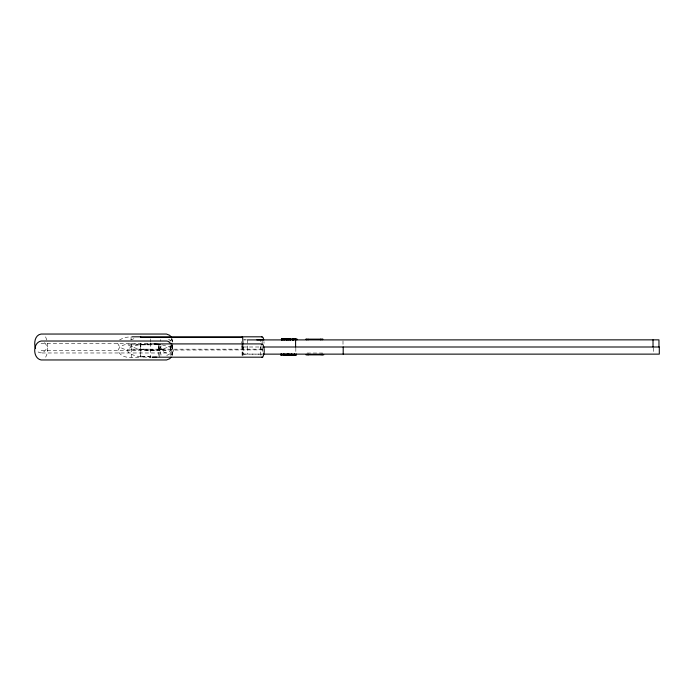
<?xml version="1.0" encoding="UTF-8"?>
<svg xmlns="http://www.w3.org/2000/svg" width="694" height="694" viewBox="0 0 694 694"><rect width="100%" height="100%" fill="white"/><g stroke="black" fill="none" stroke-linecap="round" stroke-linejoin="round"><path stroke-width="0.52" stroke-dasharray="3.47 2.6" d="M140.735 343.339L140.708 349.186M159.802 357.184L159.785 346.636M140.544 343.339L140.327 349.186L148.932 349.186M241.686 343.33L241.712 341.587M158.51 355.441L158.77 352.413L159.776 352.413M172.095 345.759L172.945 350.487L172.034 355.423M242.952 345.083L242.327 350.088L241.712 345.083M158.744 345.083L158.267 349.186L164.296 349.186M242.085 345.89L242.085 355.441M242.995 355.441L242.995 345.89M140.483 356.508L140.483 344.814L149.08 344.814M47.426 343.513C48.571 349.446 40.859 356.916 36.565 350.21M169.961 341.587L170.108 339.965M172.875 343.513C172.849 347.408 171.01 352.578 166.508 352.977L41.059 352.977M172.771 345.083L172.095 349.186M260.302 341.587L260.493 339.956M140.049 344.814L140.153 344.146M171.513 354.035L171.271 355.224M170.42 345.89L170.42 355.441M172.485 355.441L172.485 345.89M260.935 345.89L260.38 350.661L260.935 355.441M160.366 341.058L160.791 339.539M161.077 345.759L160.227 350.487L161.077 355.224M45.631 357.184C48.38 352.665 48.172 346.124 44.312 342.289M172.633 345.083C159.585 352.136 141.429 352.136 128.381 345.083L127.601 343.339M119.515 339.965L124.4 337.492L130.715 336.816M150.511 350.088L262.627 349.854M130.672 339.965L134.306 338.568M166.742 355.441L172.676 352.413L173.457 350.661L172.676 348.917L170.386 347.286L161.988 344.814M150.529 343.912C143.042 344.311 134.636 344.233 128.373 348.917L127.592 350.661L128.373 352.413C134.636 357.098 143.042 357.011 150.529 357.419M243.499 347L243.499 354.131L245.529 354.079M243.499 354.131L262.219 354.122M244.375 339.869L246.491 339.869M41.059 343.573L151.995 343.565M144.586 344.146L152.142 344.146M151.951 344.814L131.235 344.814L131.235 357.184M243.316 347L263.26 347M159.776 348.917L158.77 348.917L158.51 345.89M262.132 349.177L131.071 349.186L131.071 340.936M144.578 349.863L157.503 349.854L157.26 349.186M41.137 350.435L166.586 350.435M307.147 353.055L322.58 353.055M261.742 354.131L247.689 354.079M150.997 356.508L140.049 356.508L140.153 357.184M151.058 357.184C141.429 354.877 123.272 362.624 117.893 350.661C120.895 341.639 133.847 344.64 140.839 344.146L140.839 357.184M243.308 339.869L245.338 339.913M166.508 352.977C162.943 352.76 160.956 349.117 160.366 345.959M168.521 339.262L172.633 341.587M262.132 350.088L261.187 349.177L260.302 345.083M45.561 336.824L47.209 341.066M170.637 349.186L169.961 345.083M172.017 338.776L172.797 342.689M117.728 343.339C120.73 352.361 133.682 349.36 140.674 349.863L140.656 349.186M171.288 339.201L171.409 339.965M139.893 349.186L139.997 349.863M172.624 339.965L172.771 341.587M263.963 341.587L264.032 343.33M159.767 349.186L159.75 345.083M653.384 348.015L653.384 353.107M343.001 340.884L343.001 344.953M295.835 348.015L295.835 353.107M262.271 347.911L262.271 354.096M262.132 340.936L262.132 342.992M247.697 347L247.697 354.131M247.55 339.869L247.55 347M242.536 345.846L242.536 356.152M242.327 346.089L242.327 349.177M171.453 344.814L171.453 356.152M171.366 336.816L171.366 341.969M171.366 343.001L171.366 349.186M150.503 338.88L150.511 341.969M150.511 343.001L150.529 357.184M131.071 336.816L131.071 339.913"/><path stroke-width="1.04" d="M140.674 336.816L140.656 337.492L242.648 337.484L242.969 343.33M242.215 344.814L242.536 343.912L242.857 344.814M261.326 344.814L262.766 344.146C264.744 348.024 264.744 353.298 262.766 357.184L261.785 357.184M242.163 336.816L242.648 337.484M171.088 357.184L169.77 358.685L166.586 359.96L41.137 359.96C32.566 358.425 32.566 342.558 41.137 341.023L166.586 341.023L168.234 341.344L171.088 343.799M261.638 336.816L263.078 337.484L263.781 339.956M247.498 339.913L658.962 339.852L658.97 346.983M152.368 357.332L156.462 357.184M256.858 339.913L263.104 339.869M305.742 339.158L322.962 339.158M280.966 355.094L280.966 354.122L280.966 355.094L296.347 355.094L296.347 354.122M284.974 355.094L284.939 354.122M131.929 336.816L262.132 336.816M282.189 339.878L281.486 339.878L281.486 338.898L296.876 338.898L296.876 339.869M152.671 343.912L262.271 343.912M263.26 347L659.3 347L659.3 354.131L263.26 354.131M289.112 354.122L289.172 355.094M289.554 354.122L289.598 355.094M290.543 354.122L290.613 355.094M305.959 354.842L323.777 354.842M152.246 357.184L262.271 357.184M281.486 338.898L282.189 338.898M285.494 338.898L285.529 339.869M295.158 355.094L294.473 355.094L294.473 354.122M154.484 344.068L160.149 344.588M171.01 336.816L169.692 335.315L166.508 334.04L41.059 334.048C34.839 335.002 33.65 343.278 35.55 348.249M653.019 339.852L653.019 346.983M343.2 347L343.2 354.131M322.58 354.122L322.58 354.842M322.068 339.158L322.068 339.869M321.166 354.122L321.166 354.842M320.654 339.158L320.654 339.869M308.57 354.122L308.57 354.842M308.049 339.158L308.049 339.869M307.147 354.122L307.147 354.842M306.635 339.158L306.635 339.869M295.861 354.122L295.861 355.094M295.679 338.898L295.41 339.869L295.41 338.898M295.592 339.869L295.592 346.991M295.314 339.869L295.158 338.898M294.794 355.094L294.629 354.122L294.629 355.094M293.909 338.898L293.909 339.869M293.432 338.898L293.432 339.869M293.12 338.898L293.12 339.869M292.989 338.898L292.989 339.869M292.998 354.122L292.998 355.094M292.825 338.898L292.825 339.869M292.695 338.898L292.695 339.869M291.948 354.122L291.948 355.094M291.749 354.122L291.749 355.094M291.627 354.122L291.627 355.094M291.489 354.122L291.489 355.094M290.682 338.898L290.682 339.869M290.257 338.898L290.257 339.869M290.127 338.898L290.127 339.869M289.242 338.898L289.242 339.869M288.869 338.898L288.869 339.869M288.817 338.898L288.695 339.869M288.478 354.122L288.478 355.094M288.348 354.122L288.348 355.094M288.053 354.122L288.053 355.094M287.906 354.122L287.906 355.094M287.81 338.898L287.81 339.869M287.385 338.898L287.385 339.869M287.481 354.122L287.481 355.094M286.96 354.122L286.96 355.094M286.769 338.898L286.769 339.869M286.796 354.122L286.796 355.094M286.631 338.898L286.631 339.869M286.466 338.898L286.466 339.869M286.344 338.898L286.344 339.869M285.147 354.122L285.147 355.094M284.583 338.898L284.583 339.878M284.419 338.898L284.419 339.878M284.245 354.122L284.245 355.094M283.811 354.122L283.811 355.094M283.577 338.898L283.577 339.869M283.49 354.122L283.49 355.094M283.152 338.898L283.152 339.869M283.048 354.122L283.048 355.094M281.964 338.898L281.964 339.878M281.877 338.898L281.877 339.878M281.729 338.898L281.729 339.878M281.669 354.122L281.348 355.094L281.669 354.122M294.377 354.122L294.109 355.094L294.377 354.122"/></g></svg>
